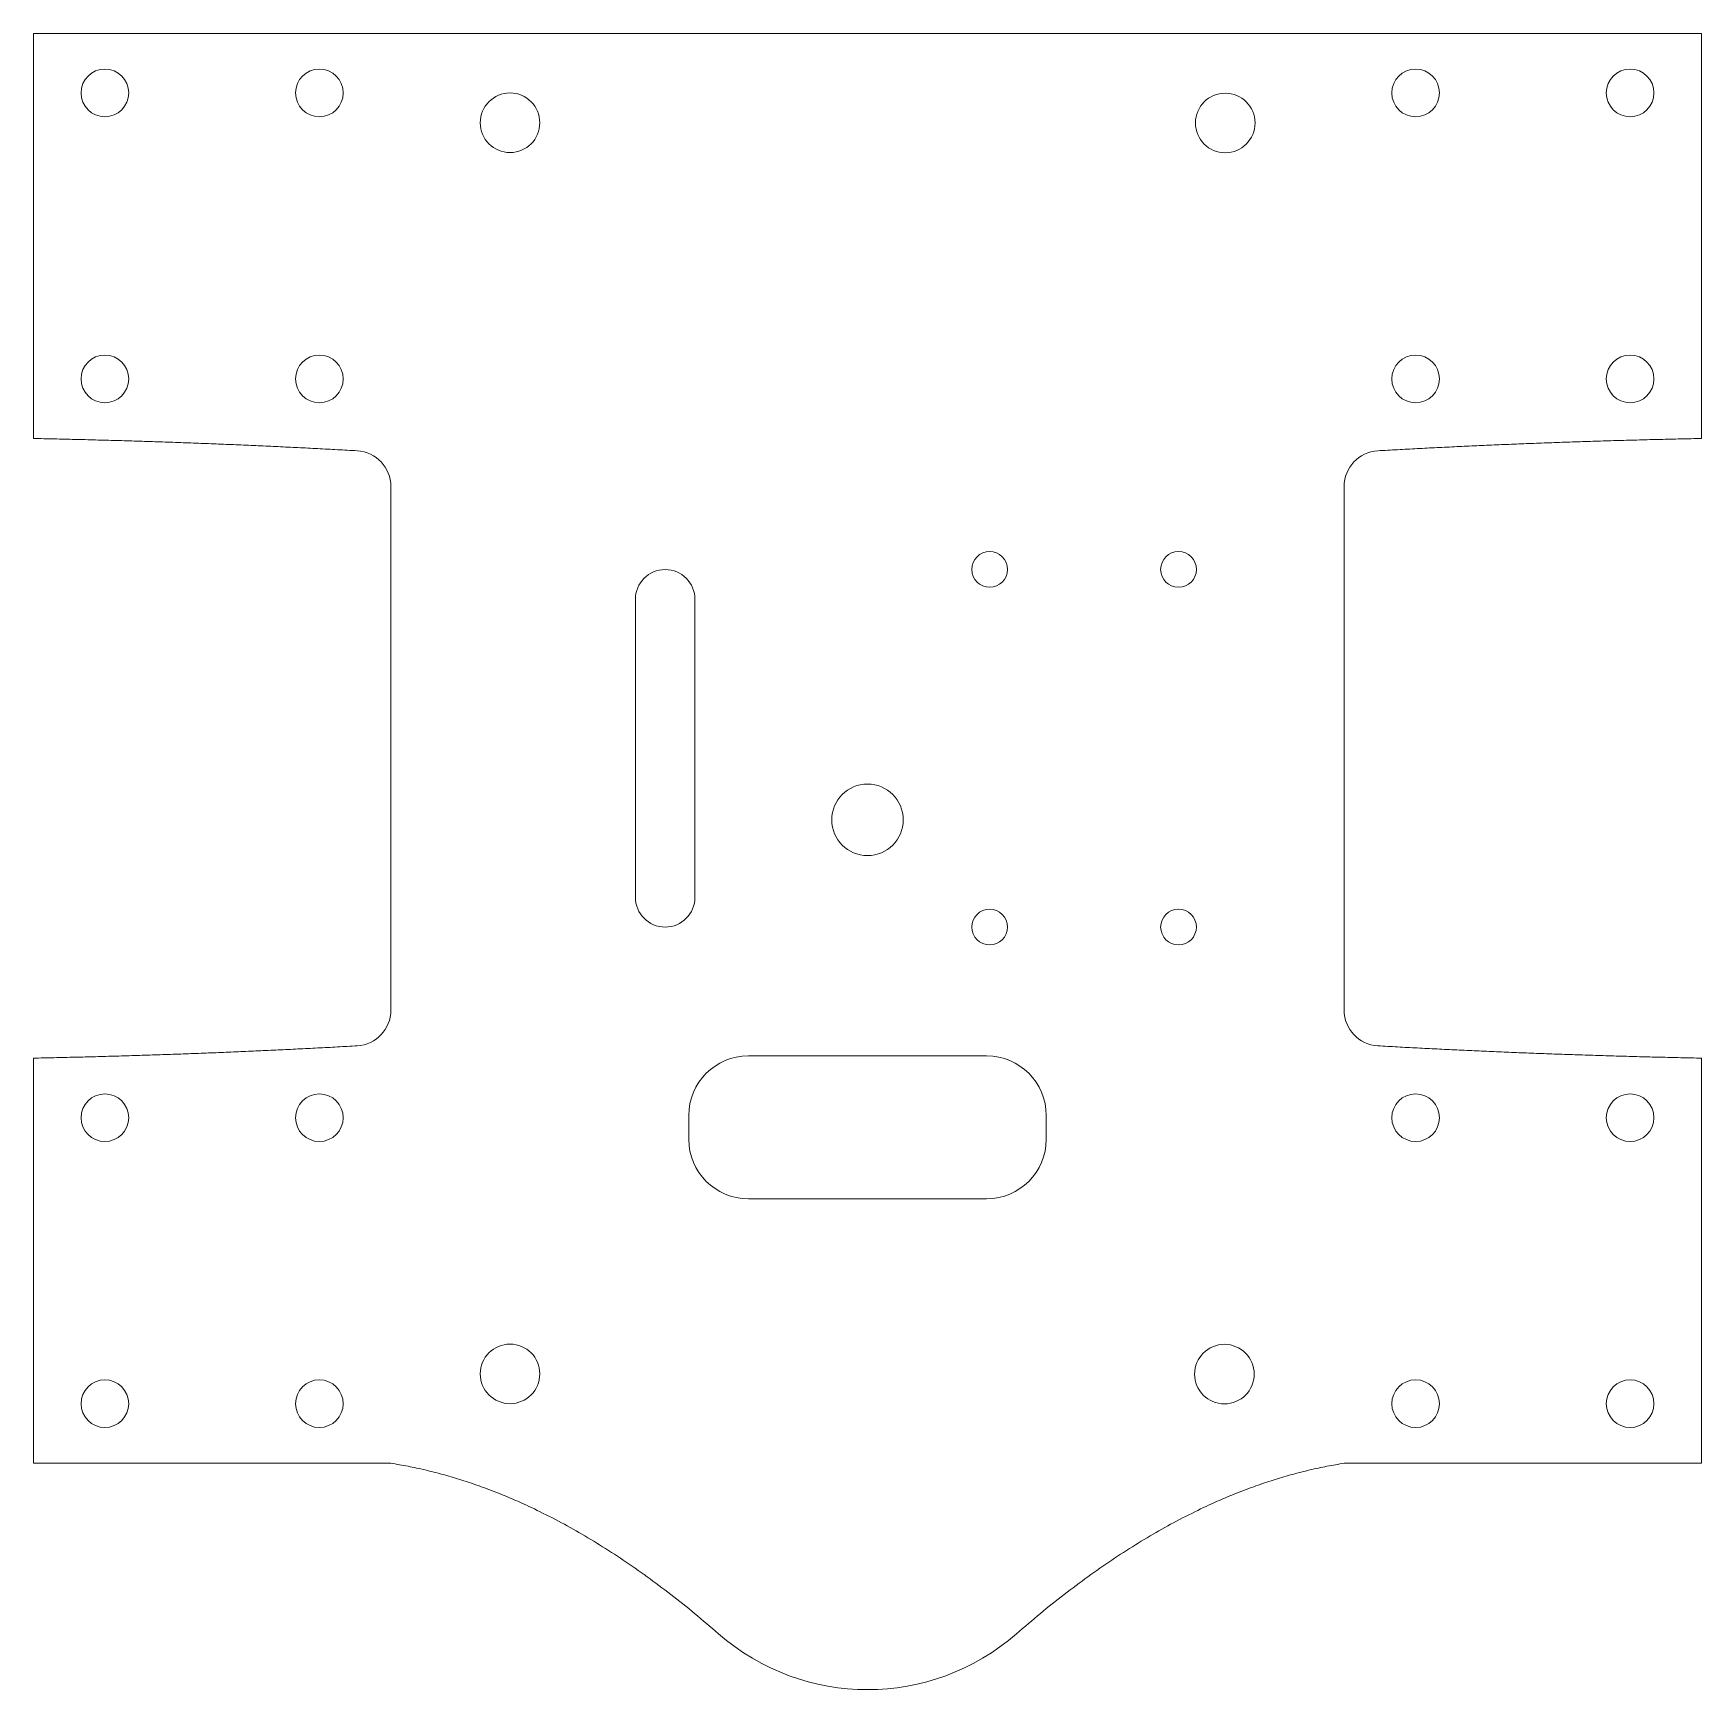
# Model space of a CAD drawing. Header units: millimetres. Extents: x -100 to 40, y -19 to 120.
import ezdxf

# ---------------------------------------------------------------- set-up
doc = ezdxf.new("R2010")
doc.units = ezdxf.units.MM

msp = doc.modelspace()

# ---------------------------------------------------------------- linework, layer by layer
at = {"color": 7, "linetype": 'Continuous', "lineweight": 15}
for p, q in [((-100, 120), (-100, 86)), ((40, 120), (-100, 120)), ((40, 86), (40, 120)), ((-70, 81.97), (-70, 38.03)), ((10, 38.03), (10, 81.97)), ((-49.48, 72.5), (-49.48, 47.5)), ((-44.48, 47.5), (-44.48, 72.5)), ((-100, 34), (-100, 0)), ((-20, 34.19), (-40, 34.19)), ((40, 0), (40, 34)), ((-45, 29.19), (-45, 27.19)), ((-15, 27.19), (-15, 29.19)), ((-40, 22.19), (-20, 22.19)), ((-100, 0), (-70, 0)), ((10, 0), (40, 0))]:
    msp.add_line(p, q, dxfattribs=at)
for centre, radius in [((-94, 115), 2), ((-76, 115), 2), ((16, 115), 2), ((34, 115), 2), ((-60, 112.5), 2.5), ((0.02, 112.48), 2.5), ((-94, 91), 2), ((-76, 91), 2), ((16, 91), 2), ((34, 91), 2), ((-19.75, 75.01), 1.5), ((-3.9, 75.01), 1.5), ((-30, 54), 3), ((-19.75, 45), 1.5), ((-3.9, 45), 1.5), ((-94, 29), 2), ((-76, 29), 2), ((16, 29), 2), ((34, 29), 2), ((-60, 7.5), 2.5), ((-0.05, 7.48), 2.5), ((-94, 5), 2), ((-76, 5), 2), ((16, 5), 2), ((34, 5), 2)]:
    msp.add_circle(centre, radius, dxfattribs=at)
for centre, radius, start, end in [((-73, 81.97), 3, 0, 86.7477), ((13, 81.97), 3, 93.2523, 180), ((-46.98, 72.5), 2.5, 0, 180), ((-46.98, 47.5), 2.5, 180, 0), ((-73, 38.03), 3, 273.2523, 0), ((13, 38.03), 3, 180, 266.7477), ((-40, 29.19), 5, 90, 180), ((-20, 29.19), 5, 0, 90), ((-40, 27.19), 5, 180, 270), ((-20, 27.19), 5, 270, 0), ((-30, 0), 19, 228.8579, 311.1421)]:
    msp.add_arc(centre, radius, start, end, dxfattribs=at)
for points in [[(-100, 86), (-86.22, 85.73), (-72.83, 84.97)], [(12.83, 84.97), (26.22, 85.73), (40, 86)], [(-72.83, 35.03), (-86.22, 34.27), (-100, 34)], [(40, 34), (26.22, 34.27), (12.83, 35.03)], [(-70, 0), (-56.46, -2.12), (-42.5, -14.31)], [(-17.5, -14.31), (-3.54, -2.12), (10, 0)]]:
    msp.add_open_spline(points, degree=2, dxfattribs=at)

doc.saveas('drawing.dxf')
